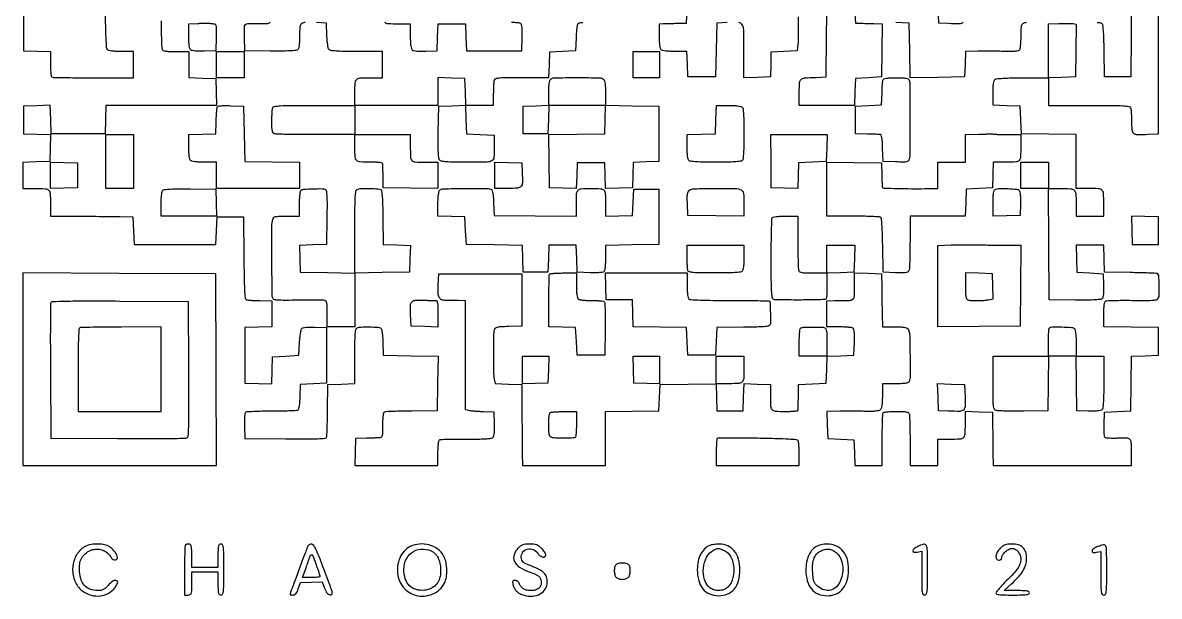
# Model space of a CAD drawing. Extents: x 156 to 936, y 100 to 969.
# Drawn here: x 156 to 936, y 100 to 494 of the extents above; entities that cross this region are included whole.
import ezdxf

# ---------------------------------------------------------------- set-up
doc = ezdxf.new("R2010")
doc.units = 0

msp = doc.modelspace()

# ---------------------------------------------------------------- linework, layer by layer
for points in [[(156.5, 522), (156.5, 474.5), (165.75, 474.212474), (175, 473.924948), (175, 465.521491, 0.009604), (175.062605, 462.262509, 0.014492), (175.253821, 459.42968, 0.009196), (175.520831, 457.113441, 0.224686), (175.864071, 456.584009, 0.135155), (177.115749, 456.217443, 0.000508), (192.344101, 455.986017, 0.002905), (208.009074, 455.854885, 0.003154), (223.25, 455.912004), (232, 456), (232, 465), (232, 474), (223.622445, 474, -0.009745), (219.773042, 474.07503, -0.025165), (217.005991, 474.322778, -0.032817), (215.079654, 474.723757, -0.152986), (214.138821, 475.332731, -0.158542), (213.609532, 476.664635, -0.004022), (213.243741, 483.219686, -0.006881), (212.948047, 491.928802, -0.002616), (212.766376, 504.082731)], [(251, 495.081787, 0.003154), (251.044039, 488.101301, 0.004625), (251.178303, 481.9624, 0.002287), (251.364071, 476.759931, 0.081716), (251.606989, 475.581787, 0.192406), (252.346128, 474.782907, 0.06988), (253.845898, 474.311531, 0.034532), (256.428287, 474.062976, 0.00673), (261.106989, 474), (270, 474), (270, 465.037526), (270, 456.075052), (279.25, 455.787526), (288.5, 455.5), (288.787526, 446.25), (289.075052, 437), (251.073738, 437), (213.072424, 437), (212.786212, 427.25), (212.5, 417.5), (194, 417.5), (175.5, 417.5), (175.213341, 427.287041), (174.926682, 437.074081), (165.713341, 436.787041), (156.5, 436.5), (156.5, 427), (156.5, 417.5), (165.787023, 417.211984), (175.074046, 416.923969), (174.787023, 407.711984), (174.5, 398.5), (165.25, 398.212474), (156, 397.924948), (156, 388.962474), (156, 380), (163.918213, 380, -0.01141), (171.400012, 379.829247, -0.175208), (173.747254, 378.85745, -0.195511), (174.800362, 376.650479, -0.014768), (175, 369.893011), (175, 361), (194.25, 360.948134, -0.000795), (202.280046, 360.913734, -0.000744), (210.489063, 360.853302, -0.00074), (217.775528, 360.778035, -0.00255), (222.5, 360.698134), (231.5, 360.5), (232, 351), (232.5, 341.5), (260.5, 341.5), (288.5, 341.5), (289, 351), (289.5, 360.5), (298.5, 360.5), (307.5, 360.5), (307.766172, 332.549022, 0.002117), (307.953819, 318.908389, 0.008542), (308.245722, 310.588705, 0.006373), (308.615675, 304.896394, 0.236059), (309.266172, 303.814335, 0.111937), (310.132636, 303.504961, 0.008987), (312.561001, 303.256342, 0.011782), (315.500135, 303.078339, 0.008768), (318.75, 303.015313), (327, 303), (327, 294.037526), (327, 285.075052), (317.75, 284.787526), (308.5, 284.5), (308.5, 265.5), (308.5, 246.5), (317.711984, 246.212977), (326.923969, 245.925954), (327.211984, 255.212977), (327.5, 264.5), (336.5, 265), (345.5, 265.5), (346, 274.204417, -0.010967), (346.271312, 277.618011, -0.015042), (346.674739, 280.672229, -0.01172), (347.140547, 283.163406, -0.145803), (347.594857, 283.999274, -0.155444), (348.454858, 284.441502, -0.019595), (350.55462, 284.710369, -0.019943), (353.29015, 284.842568, -0.011423), (356.594857, 284.794857), (364.5, 284.5), (364.5, 265.5), (364.5, 246.5), (355.5, 246), (346.5, 245.5), (346.206033, 237.031844, -0.010854), (346.007866, 233.522503, -0.020045), (345.671001, 230.685861, -0.018578), (345.246784, 228.542976, -0.198713), (344.738557, 227.83842, -0.126665), (343.804599, 227.547887, -0.002684), (338.944338, 227.332767, -0.006036), (333.224237, 227.179475, -0.004011), (326.66146, 227.135511, 0.005101), (320.116327, 227.077396, 0.007835), (314.452488, 226.880491, 0.003381), (309.653832, 226.605789, 0.182345), (308.835956, 226.235956, 0.170195), (308.484681, 225.505477, 0.010941), (308.270916, 223.115291, 0.014993), (308.161835, 220.194781, 0.010547), (308.207021, 216.907021), (308.5, 208.5), (336.275298, 208.234137, 0.001899), (350.414274, 208.15251, 0.009337), (358.393388, 208.285769, 0.007983), (363.613872, 208.554025, 0.292771), (364.533213, 209.234137, 0.080016), (364.73352, 210.199682, 0.001565), (364.945175, 215.268778, 0.003714), (365.130182, 221.202065, 0.002478), (365.257916, 228), (365.5, 245.5), (374.75, 245.787526), (384, 246.075052), (384, 264.930537, -0.002395), (384.050808, 275.536941, -0.017881), (384.27902, 280.567067, -0.035202), (384.708986, 283.383948, -0.250699), (385.581787, 284.393011, -0.084331), (388.174013, 284.913472, -0.010436), (393.955404, 284.965551, -0.008326), (399.817018, 284.798355, -0.130987), (401.707902, 284.201688, -0.195149), (402.24575, 283.447011, -0.020215), (402.673305, 281.262875, -0.020298), (403.008289, 278.292364, -0.009786), (403.207902, 274.467001), (403.5, 265.5), (422.271984, 265.227854), (441.043968, 264.955708), (440.771984, 246.227854), (440.5, 227.5), (423.065056, 227.286019, 0.002611), (416.288609, 227.167451, 0.003897), (410.365328, 226.986659, 0.001701), (405.313702, 226.775835, 0.080497), (404.315056, 226.567404, 0.228086), (403.693309, 225.907835, 0.04074), (403.303323, 224.211364, 0.027777), (403.067507, 221.568191, 0.008361), (403, 217.531385, -0.005671), (402.945189, 212.699246, -0.044327), (402.695579, 210.465437, -0.124442), (402.162373, 209.354499, -0.206499), (401.25, 208.892853, -0.007612), (400.176034, 208.843495, -0.00092), (397.810938, 208.775217, -0.001094), (394.999905, 208.705396, -0.0009), (392, 208.642853), (384.5, 208.5), (384.212474, 199.25), (383.924948, 190), (412.462474, 190), (441, 190), (441, 198.440983, -0.01124), (441.073738, 201.720885, -0.016662), (441.298545, 204.586938, -0.011837), (441.614342, 206.907221, -0.217924), (442.016324, 207.510089, -0.12975), (442.840571, 207.761015, -0.002012), (447.829384, 207.927881, -0.005212), (453.657003, 208.038557, -0.003408), (460.378284, 208.050315, 0.00322), (469.418125, 208.062715, 0.016046), (474.487837, 208.265106, 0.024327), (477.621814, 208.645013, 0.179077), (478.905731, 209.386412, 0.125366), (479.399809, 210.426995, 0.024591), (479.70085, 212.493046, 0.021798), (479.843489, 215.237405, 0.011443), (479.793771, 218.655204), (479.5, 226.5), (472, 226.75303, -0.005309), (468.963619, 226.887761, -0.005938), (466.042188, 227.083314, -0.005498), (463.559305, 227.306654, -0.031195), (462.25, 227.522082), (460, 228.038104), (460, 265.519052), (460, 303), (454.75, 303.113289, 0.001624), (452.505789, 303.154426, 0.001324), (450.10332, 303.184297, 0.001337), (447.891556, 303.200022, 0.003506), (446.303857, 303.195932, -0.086502), (443.473578, 303.661356, -0.197961), (441.886616, 305.07138, -0.106152), (441.186245, 307.908908, -0.016978), (441.206229, 313.655204), (441.5, 321.5), (470, 321.5), (498.5, 321.5), (498.5, 303.5), (498.5, 285.5), (489.357189, 285.213893, 0.005038), (483.815485, 284.98456, 0.050018), (481.517376, 284.633971, 0.137237), (480.320818, 283.942323, 0.128699), (479.620844, 282.713893, 0.062561), (479.105677, 278.976438, 0.002981), (479.029012, 266.311256, 0.00366), (479.119094, 253.849439, 0.045744), (479.617807, 249.160967), (480.235613, 246.071934), (489.367807, 245.785967), (498.5, 245.5), (498.627045, 226, 0.000315), (498.684708, 217.929298, 0.000309), (498.752888, 209.804688, 0.000303), (498.821427, 202.677066, 0.00117), (498.877045, 198.25), (499, 190), (527.5, 190), (556, 190), (556, 208.477441), (556, 226.954883), (574.25, 227.227441), (592.5, 227.5), (593, 236.5), (593.5, 245.5), (612.71219, 245.77146), (631.92438, 246.042921), (632.21219, 236.77146), (632.5, 227.5), (641.5, 227.5), (650.5, 227.5), (650.788016, 236.787023), (651.076031, 246.074046), (660.166766, 245.787023), (669.257501, 245.5), (669.198973, 238.5, 0.010719), (669.30068, 230.722264, 0.170815), (670.247149, 228.302723, 0.201725), (672.442272, 227.211191, 0.015837), (679.108408, 227, 0.007905), (682.525121, 227.054022, 0.01288), (685.42007, 227.220312, 0.006525), (687.79793, 227.449741, 0.341807), (688.108852, 227.75, 0.027707), (688.157505, 228.296886, 0.000705), (688.236686, 230.776562, 0.001502), (688.316809, 233.688624, 0.001024), (688.391175, 237), (688.564646, 245.5), (698.032323, 246), (707.5, 246.5), (707.787036, 255.712964), (708.074071, 264.925929), (717.287036, 265.212964), (726.5, 265.5), (726.791346, 274.41543, 0.007874), (726.863419, 278.674656, 0.025891), (726.721257, 281.481964, 0.03736), (726.391596, 283.324421, 0.190691), (725.791346, 284.150117, 0.110447), (724.89348, 284.473134, 0.009524), (722.455895, 284.733216, 0.01219), (719.503986, 284.919039, 0.009158), (716.25, 284.984687), (708, 285), (708, 294), (708, 303), (713.25, 303.115154, -0.004055), (715.396242, 303.144819, -0.004284), (717.503703, 303.138799, -0.004097), (719.319542, 303.10317, -0.019369), (720.35835, 303.03394, 0.033856), (721.24036, 303.000768, 0.016166), (722.373356, 303.071583, 0.015943), (723.556769, 303.22225, 0.02185), (724.60835, 303.437838, 0.108008), (725.964325, 304.111489, 0.164158), (726.667061, 305.209992, 0.056476), (726.948513, 307.348299, 0.00451), (727, 313.056578), (727, 322.075052), (736.25, 321.787526), (745.5, 321.5), (745.602858, 312, 0.000442), (745.652897, 307.727315, 0.000276), (745.718724, 302.720312, 0.000277), (745.789069, 297.784507, 0.000503), (745.852858, 293.75), (746, 285), (754.464816, 285, -0.006724), (759.241493, 284.935765, -0.043519), (761.632503, 284.6623, -0.095437), (763.034129, 284.084258, -0.125133), (763.964816, 283.065741, -0.117741), (764.730366, 280.152753, -0.002631), (764.983068, 265.571917, -0.003189), (765.064833, 251.200791, -0.091686), (764.393011, 247.581787, -0.192406), (763.653872, 246.782907, -0.06988), (762.154102, 246.311531, -0.034532), (759.571713, 246.062976, -0.00673), (754.893011, 246), (746, 246), (746, 237.622445, -0.009118), (745.925814, 233.55486, -0.028987), (745.669476, 230.848389, -0.043883), (745.226656, 229.03965, -0.13844), (744.52542, 228.021097, -0.125079), (743.410811, 227.491098, -0.024523), (741.197251, 227.165701, -0.020936), (738.185347, 226.999712, -0.00977), (734.27542, 227.024538, 0.00317), (730.27973, 227.102654, 0.001859), (725.496444, 227.148043, 0.001859), (720.711996, 227.157863, 0.003165), (716.712474, 227.125886), (707.924948, 227), (708.212474, 217.75), (708.5, 208.5), (717.5, 208), (726.5, 207.5), (726.788933, 198.75), (727.077866, 190), (736.529764, 190), (745.981663, 190), (745.947726, 207.525746, -0.003218), (745.97827, 214.313146, -0.004942), (746.100632, 220.189491, -0.001823), (746.273888, 225.231506, -0.129613), (746.515912, 226.025746, -0.219271), (747.097532, 226.411403, -0.011302), (749.389271, 226.713813, -0.016237), (752.214953, 226.929333, -0.010914), (755.452028, 227, -0.007423), (759.800466, 226.935436, -0.036368), (762.244038, 226.684342, -0.072461), (763.674748, 226.210582, -0.187126), (764.393011, 225.418213, -0.081068), (764.635609, 224.249238, -0.002511), (764.821697, 219.33135, -0.00486), (764.955941, 213.515351, -0.003339), (765, 206.918213), (765, 190), (774.5, 190), (784, 190), (784, 199), (784, 208), (791.918213, 208, 0.011435), (799.402343, 208.171189, 0.175657), (801.748828, 209.14535, 0.195156), (802.801097, 211.357166, 0.014649), (803, 218.144515), (803, 227.075052), (812.25, 226.787526), (821.5, 226.5), (821.670976, 217, -0.000662), (821.742218, 212.72731, -0.000413), (821.814941, 207.720313, -0.000414), (821.878466, 202.784501, -0.000753), (821.920976, 198.75), (822, 190), (869.5, 190), (917, 190), (917, 198.932612, 0.013312), (916.820991, 205.655161, 0.192191), (915.83904, 207.779442, 0.189463), (913.657907, 208.659641, 0.012879), (906.845865, 208.546013, -0.010428), (904.214303, 208.489212, -0.013687), (901.811812, 208.553243, -0.011181), (899.828441, 208.705026, -0.114201), (899.052767, 208.967388, -0.209161), (898.557929, 209.683223, -0.024997), (898.278189, 211.63321, -0.022454), (898.147376, 214.379252, -0.00938), (898.206902, 218.085653), (898.5, 226.5), (907.5, 227), (916.5, 227.5), (916.771928, 246.212764), (917.043857, 264.925529), (926.271928, 265.212764), (935.5, 265.5), (935.5, 275), (935.5, 284.5), (916.75, 284.772065), (898, 285.044131), (898, 293.463048, -0.009591), (898.072511, 297.243008, -0.024125), (898.310724, 299.986799, -0.029245), (898.685038, 301.898892, -0.190398), (899.25, 302.676883, -0.131789), (900.240737, 302.988087, -0.003161), (905.105597, 303.163126, -0.006708), (910.850878, 303.256369, -0.004482), (917.428629, 303.21591, 0.003501), (925.817886, 303.14785, 0.014559), (930.875659, 303.289527, 0.017185), (934.155668, 303.590443, 0.223462), (935.163316, 304.23001, 0.13444), (935.975601, 306.872136, 0.013715), (935.99913, 313.483844, 0.00965), (935.70734, 320.238799, 0.293644), (934.75, 321.541661, 0.080521), (933.794984, 321.740397, 0.001541), (928.726562, 321.950297, 0.003692), (922.796823, 322.13372, 0.00246), (916, 322.260276), (898.5, 322.5), (898.212474, 331.75), (897.924948, 341), (888.424948, 341), (878.924948, 341), (879.212474, 331.75), (879.5, 322.5), (888.5, 322), (897.5, 321.5), (897.793771, 313.655204, -0.012234), (897.834971, 310.477121, -0.017966), (897.702493, 307.686197, -0.016343), (897.442527, 305.456002, -0.136844), (897.032052, 304.538621, -0.191197), (895.864891, 303.900638, -0.015422), (892.312958, 303.57451, -0.013522), (886.932371, 303.393251, -0.00348), (878.238281, 303.3961), (860.5, 303.525366), (860.238117, 341.762683), (859.976235, 380), (867.238117, 379.986345, -0.0109), (875.148883, 379.798988, -0.167592), (877.647862, 378.807882, -0.201161), (878.776198, 376.553765, -0.016771), (879, 369.883369), (879, 361), (888.5, 361), (898, 361), (898, 369.893011, 0.014768), (897.800362, 376.650479, 0.195511), (896.747254, 378.85745, 0.175208), (894.400012, 379.829247, 0.01141), (886.918213, 380), (879, 380), (879, 398.477935), (879, 416.955869), (860.25, 417.227935), (841.5, 417.5), (841, 427), (840.5, 436.5), (831.25, 436.787526), (822, 437.075052), (822, 445.415081, -0.010016), (822.075376, 449.177571, -0.024119), (822.320932, 451.951594, -0.029814), (822.710725, 453.91347, -0.156851), (823.29312, 454.828305, -0.153381), (824.460941, 455.30607, -0.006625), (828.930722, 455.622579, -0.009608), (834.747176, 455.845037, -0.004479), (842.29312, 455.920912), (860, 455.940325), (860, 446.470163), (860, 437), (887.893011, 437, -0.001482), (903.897163, 436.952559, -0.01238), (911.135087, 436.730382, -0.020733), (915.2442, 436.33094, -0.273), (916.393011, 435.418213, -0.068387), (916.63106, 434.400823, -0.007337), (916.821697, 431.980697, -0.008918), (916.955613, 429.077827, -0.007066), (917, 425.937265, 0.021864), (917.257441, 420.052759, 0.211695), (918.437447, 417.916553, 0.162596), (920.98911, 417.052442, 0.011811), (928.520917, 417.199088), (935.5, 417.5), (935.5, 465), (935.5, 512.5)], [(727, 503), (727.5, 493.5), (731, 493.378104, 0.001394), (732.737105, 493.322455, 0.000534), (735.153127, 493.254385, 0.000529), (737.775697, 493.186078, 0.000651), (740.223412, 493.128104), (745.946823, 493), (745.723412, 474.75), (745.5, 456.5), (736.5, 456), (727.5, 455.5), (727.212474, 446.25), (726.924948, 437), (707.962474, 437), (689, 437), (689, 445.980948, -0.014075), (689.189349, 452.706186, -0.199016), (690.214245, 454.832254, -0.165509), (692.52461, 455.810854, -0.009074), (700.5, 456.245668), (707.5, 456.5), (707.765511, 484.713601), (708.031023, 512.927202)], [(917.031273, 513.074638), (916.765637, 484.787319), (916.5, 456.5), (907.5, 456.5), (898.5, 456.5), (898.226088, 474.455762, 0.003691), (898.034694, 482.909881, 0.01247), (897.731244, 488.426015, 0.01141), (897.339909, 492.222567, 0.223435), (896.726088, 493.190449, 0.11214), (895.863889, 493.497985, 0.008914), (893.436726, 493.745063, 0.011727)], [(639.479083, 493.800912), (632.5, 493.5), (632, 475), (631.5, 456.5), (622, 456.5), (612.5, 456.5), (612.211067, 465.25), (611.922134, 474), (603.661067, 474, -0.011162), (600.1518, 474.078348, -0.020382), (597.298426, 474.32263, -0.021133), (595.13795, 474.68998, -0.144676), (594.2, 475.2, -0.144849), (593.689458, 476.139671, -0.021091), (593.322289, 478.306878, -0.020332), (593.07823, 481.171507, -0.011084), (593, 484.7), (593, 493), (595.75, 493.09961, -0.001823), (597.225716, 493.147676, -0.000473), (599.601562, 493.214137, -0.000481), (602.309766, 493.284724, -0.000491), (605, 493.34961), (611.5, 493.5), (612, 502.773664, 0.007124)], [(784, 503.100598), (784.5, 493.701196), (791.5, 493.317762, 0.012781), (799.062117, 493.09718, 0.17872), (801.578089, 494.015879, 0.195628)], [(349.939407, 493.94543, 0.168764), (347.408279, 493.051937, 0.207706), (346.243617, 490.855132, 0.019477), (346, 484.603393, -0.009899), (345.924772, 480.803825, -0.024538), (345.67835, 478.031672, -0.031015), (345.284089, 476.084066, -0.155313), (344.690913, 475.158444, -0.154677), (343.484768, 474.668561, -0.008096), (339.266298, 474.403766, -0.010385), (333.601155, 474.257989, -0.004306), (325.940913, 474.285999), (308.5, 474.5), (308.212474, 483.75, -0.007535), (308.100599, 490.739369, -0.19776), (308.799334, 492.441426, -0.197259), (310.494396, 493.160588, -0.007491), (317.5, 493.137831, 0.014856), (323.658009, 493.208523, 0.178342), (325.814835, 494.105607, 0.190775)], [(540.537188, 493.748365, 0.008896), (538.141877, 493.50481, 0.112225), (537.292098, 493.201688, 0.195149), (536.75425, 492.447011, 0.020215), (536.326695, 490.262875, 0.020298), (535.991711, 487.292364, 0.009786), (535.792098, 483.467001), (535.5, 474.5), (526.5, 474), (517.5, 473.5), (517.211067, 464.75), (516.922134, 456), (498.568056, 456, 0.002479), (488.26085, 455.948904, 0.018331), (483.353382, 455.720187, 0.036365), (480.606033, 455.288289, 0.248897), (479.606989, 454.418213, 0.06844), (479.368926, 453.400281, 0.007317), (479.178303, 450.9751, 0.008902), (479.044385, 448.066073, 0.00705), (479, 444.918213), (479, 437), (469.463788, 437), (459.927576, 437), (460.213788, 427.25), (460.5, 417.5), (470, 417), (479.5, 416.5), (479.584853, 409, -0.017711), (479.39885, 401.285155, -0.249148), (478.002687, 398.997071, -0.130494), (474.850121, 398.107435, -0.00388), (461.005813, 398, -0.00327), (451.941259, 398.059278, -0.014958), (446.680948, 398.285568, -0.020542), (443.357296, 398.666058, -0.182747), (442.098885, 399.380851, -0.152679), (441.563175, 400.6852, -0.010349), (441.295292, 404.738818, -0.011229), (441.165237, 410.433748, -0.003921), (441.226441, 418.630851), (441.5, 436.5), (450.787023, 436.788016), (460.074046, 437.076031), (459.787023, 446.288016), (459.5, 455.5), (450.25, 455.787526), (441, 456.075052), (441, 446.537526), (441, 437), (412.5, 437), (384, 437), (384, 427), (384, 417), (403, 417), (422, 417), (422, 409.081787, 0.01141), (422.170753, 401.599988, 0.175208), (423.14255, 399.252746, 0.195511), (425.349521, 398.199638, 0.014768), (432.106989, 398), (441, 398), (441, 388.977935), (441, 379.955869), (422.25, 380.227935), (403.5, 380.5), (403.340641, 388, 0.000788), (403.272992, 390.96373, 0.001041), (403.201468, 393.664062, 0.000746), (403.13341, 395.927741, 0.01021), (403.090641, 396.75, 0.297755), (402.645444, 397.334198, 0.046533), (401.169427, 397.707672, 0.029967), (398.778253, 397.935309, 0.00875), (395.081787, 398, -0.01141), (387.599988, 398.170753, -0.175208), (385.252746, 399.14255, -0.195511), (384.199638, 401.349521, -0.014768), (384, 408.106989), (384, 417), (376.75, 417.038368, 0.001357), (372.741469, 417.048706, 0.000301), (365.879611, 417.043657, 0.000313), (357.95115, 417.028098, 0.000301), (349.925272, 417.002495, -0.003089), (342.30316, 417.020677, -0.004547), (335.608509, 417.138903, -0.002196), (329.928186, 417.315869, -0.082907), (328.675272, 417.571116, -0.16853), (327.829002, 418.284395, -0.085437), (327.324192, 419.601173, -0.041071), (327.065283, 421.871899, -0.007859), (327, 426.025201, -0.007144), (327.044392, 429.132076, -0.00899), (327.178303, 432.006528, -0.007433), (327.369005, 434.403342, -0.068141), (327.606989, 435.418213, -0.273), (328.7558, 436.33094, -0.020733), (332.864913, 436.730382, -0.01238), (340.102837, 436.952559, -0.001482), (356.106989, 437), (384, 437), (384, 445.893011, -0.014768), (384.199638, 452.650479, -0.195511), (385.252746, 454.85745, -0.175208), (387.599988, 455.829247, -0.01141), (395.081787, 456), (403, 456), (403, 465), (403, 474), (385.122445, 474, -0.003447), (376.313492, 474.060736, -0.013669), (370.905709, 474.283262, -0.016001), (367.357244, 474.640953, -0.188592), (366.166121, 475.299836, -0.126595), (365.728174, 476.227989, -0.012295), (365.317974, 478.700081, -0.014976), (364.984907, 481.718637, -0.011302), (364.793676, 485.049836), (364.5, 493.5), (357.520917, 493.800912, 0.012016)], [(404.232644, 494.179831, 0.18106), (406.570915, 493.176663, 0.011759), (414.081787, 493), (422, 493), (422, 484.622445, 0.009406), (422.0746, 480.657348, 0.027148), (422.326735, 477.921657, 0.03848), (422.748928, 476.060853, 0.145524), (423.405204, 475.078674, 0.126804), (424.431833, 474.594776, 0.023545), (426.514748, 474.298867, 0.021342), (429.264652, 474.157498, 0.01153), (432.655204, 474.206229), (440.5, 474.5), (440.787526, 483.75), (441.075052, 493), (450.5, 493), (459.924948, 493), (460.212474, 483.75), (460.5, 474.5), (479.5, 474.5), (498.5, 474.5), (498.791346, 483.41543, 0.007874), (498.863419, 487.674656, 0.025891), (498.721257, 490.481964, 0.03736), (498.391596, 492.324421, 0.190691), (497.791346, 493.150117, 0.110447), (496.89348, 493.473134, 0.009524), (494.455895, 493.733216, 0.01219), (491.503986, 493.919039, 0.009158)], [(688.2011, 497.75, -0.003455), (688.278899, 491.618029, -0.004056), (688.265323, 485.804688, -0.003579), (688.17888, 480.894746, -0.024904), (688, 478.5), (687.5, 474.5), (678.5, 474), (669.5, 473.5), (669.369007, 465), (669.238015, 456.5), (660.119007, 456.212474), (651, 455.924948), (651, 474.443422, 0.004224), (650.877633, 488.929056, 0.130728), (649.902788, 492.359495, 0.254657), (647.427798, 493.827058, 0.019903)], [(844.663534, 493.837956, 0.165333), (842.290214, 492.914255, 0.202648), (841.212905, 490.804148, 0.017574), (840.984687, 484.643011, -0.009789), (840.915617, 481.424649, -0.012833), (840.719632, 478.490698, -0.01038), (840.444512, 476.069058, -0.108124), (840.103876, 475.133834, -0.184333), (839.228852, 474.480275, -0.042456), (837.388629, 474.122389, -0.026789), (834.497514, 473.967112, -0.007081), (829.869189, 474.032231, 0.003365), (825.649622, 474.122963, 0.002086), (820.693323, 474.175486, 0.002092), (815.799499, 474.186452, 0.003773), (811.788933, 474.148396), (803.077866, 474), (802.788933, 465.25), (802.5, 456.5), (783.772146, 456.228016), (765.044292, 455.956032), (764.772146, 474.728016), (764.5, 493.5), (755.25, 493.787526)]]:
    msp.add_lwpolyline(points, format="xyb")
for points in [[(287.787526, 493.013655, -0.322075), (288.404409, 492.560301, -0.051626), (288.73582, 491.010695, -0.028348), (288.8721, 488.333071, -0.006311), (288.787526, 483.75), (288.5, 474.5), (280.655204, 474.206229, -0.01153), (277.264652, 474.157498, -0.021342), (274.514748, 474.298867, -0.023545), (272.431833, 474.594776, -0.126804), (271.405204, 475.078674, -0.145252), (270.749584, 476.058738, -0.038566), (270.327175, 477.912803, -0.027245), (270.074768, 480.635671, -0.00949), (270, 484.574727), (270, 492.904565), (276.25, 493.278019, -0.006219), (278.789476, 493.398083, -0.006842), (281.251562, 493.450097, -0.006423), (283.354796, 493.438725, -0.034148), (284.5, 493.339391, 0.007791), (285.360036, 493.218886, 0.006217), (286.290711, 493.114972, 0.00629), (287.155002, 493.040302, 0.015751)], [(878.772092, 474.6292), (878.5, 456.5), (869.25, 456.212474), (860, 455.924948), (860, 474.418665), (860, 492.912381), (867.25, 493.20619, -0.005765), (870.192282, 493.291459, -0.006382), (873.037739, 493.304771, -0.00596), (875.4647, 493.256215, -0.032473), (876.772092, 493.1292), (879.044183, 492.7584)], [(554.8, 454.8, -0.144749), (555.31024, 453.861325, -0.021115), (555.677514, 451.698019, -0.020361), (555.921702, 448.839911, -0.011129), (556, 445.322559), (556, 437.045117), (574.25, 436.772559), (592.5, 436.5), (592.5, 417.5), (592.5, 398.5), (583.788373, 398.211627), (575.076746, 397.923254), (574.788373, 389.211627), (574.5, 380.5), (565.289473, 380.212997), (556.078945, 379.925993), (555.789473, 388.712997), (555.5, 397.5), (546, 397.5), (536.5, 397.5), (536.210527, 388.712997), (535.921055, 379.925993), (526.710527, 380.212997), (517.5, 380.5), (517.267104, 398.728467), (517.034208, 416.956934), (536.267104, 417.228467), (555.5, 417.5), (555.786212, 427.25), (556.072424, 437), (536.572424, 437), (517.072424, 437), (516.786212, 427.25), (516.5, 417.5), (508, 417.5), (499.5, 417.5), (499.5, 427), (499.5, 436.5), (508.25, 436.788933), (517, 437.077866), (517, 445.338933, -0.011162), (517.078348, 448.8482, -0.020382), (517.32263, 451.701574, -0.021133), (517.68998, 453.86205, -0.144676), (518.2, 454.8, -0.195036), (520.914981, 455.948392, -0.003731), (536.5, 456.064695, -0.003731), (552.085019, 455.948392, -0.195036)], [(764.393011, 454.418213, -0.091242), (764.95118, 451.426097, -0.000764), (764.973019, 427.655339, -0.001041), (764.910203, 404.317232, -0.06433), (764.360015, 400.21291, -0.110763), (763.69012, 398.933563, -0.165116), (762.616449, 398.289209, -0.057007), (760.549448, 398.083167, -0.004686), (755.123669, 398.21291), (746.5, 398.5), (746.212474, 407.75, 0.007778), (746.015759, 411.965689, 0.024413), (745.701836, 414.78222, 0.031526), (745.289195, 416.603162, 0.320026), (744.712474, 417.055832, 0.004443), (743.900961, 417.085978, 0.000279), (741.506164, 417.152301, 0.000411), (738.652634, 417.22739, 0.000305), (735.5, 417.305832), (727.5, 417.5), (727.5, 427), (727.5, 436.5), (736.5, 437), (745.5, 437.5), (745.769726, 445.5, -0.004694), (745.905777, 448.655284, -0.006263), (746.092081, 451.517187, -0.004511), (746.299299, 453.905307, -0.062379), (746.488341, 454.75, -0.241402), (747.106457, 455.32848, -0.034663), (748.854005, 455.699584, -0.026164), (751.496179, 455.931728, -0.00883), (755.361626, 456, -0.007303), (759.763435, 455.935708, -0.036059), (762.22948, 455.685046, -0.072045), (763.671317, 455.211672, -0.188)], [(308, 417.5), (308.5, 398.5), (327.25, 398.227935), (346, 397.955869), (346, 388.977935), (346, 380), (317.5, 380), (289, 380), (289, 389), (289, 398), (280.7, 398, -0.011084), (277.171507, 398.07823, -0.020332), (274.306878, 398.322289, -0.021091), (272.139671, 398.689458, -0.144849), (271.2, 399.2, -0.144682), (270.689961, 400.138013, -0.021131), (270.322617, 402.298731, -0.02038), (270.078344, 405.152513, -0.011159), (270, 408.662474), (270, 416.924948), (279.25, 417.212474), (288.5, 417.5), (288.768614, 426, -0.004612), (288.905409, 429.349696, -0.006191), (289.094926, 432.381819, -0.004387), (289.306953, 434.912785, -0.063546), (289.502261, 435.789171, -0.240465), (290.150164, 436.39595, -0.043217), (291.82405, 436.725315, -0.027738), (294.494225, 436.865476, -0.007489), (298.733647, 436.789171), (307.5, 436.5)], [(649.8, 435.8, -0.169764), (650.377171, 434.602345, -0.01182), (650.714912, 430.822588, -0.012304), (650.935516, 425.428325, -0.004067), (651, 417.5, -0.004067), (650.935516, 409.571675, -0.012304), (650.714912, 404.177412, -0.01182), (650.377171, 400.397655, -0.169764), (649.8, 399.2, -0.169764), (648.602345, 398.622829, -0.01182), (644.822588, 398.285088, -0.012304), (639.428325, 398.064484, -0.004067), (631.5, 398, -0.004067), (623.571675, 398.064484, -0.012304), (618.177412, 398.285088, -0.01182), (614.397655, 398.622829, -0.169764), (613.2, 399.2, -0.144688), (612.689944, 400.138071, -0.02113), (612.322606, 402.299017, -0.020379), (612.07834, 405.153178, -0.011156), (612, 408.663788), (612, 416.927576), (621.75, 417.213788), (631.5, 417.5), (631.786212, 427.25), (632.072424, 437), (640.336212, 437, -0.011156), (643.846822, 436.92166, -0.020379), (646.700983, 436.677394, -0.02113), (648.861929, 436.310056, -0.144688)], [(832.581787, 417), (841, 417), (841, 409.081787, -0.011383), (840.829699, 401.602433, -0.17474), (839.860357, 399.254392, -0.19588), (837.658416, 398.200408, -0.014894), (830.931944, 398), (822.077866, 398), (821.788933, 389.25), (821.5, 380.5), (812.5, 380), (803.5, 379.5), (803.212474, 370.25), (802.924948, 361), (783.962474, 361), (765, 361), (764.986345, 343.75, -0.003283), (764.936506, 336.975584, -0.004531), (764.796728, 330.895355, -0.002904), (764.603581, 325.795543, -0.054573), (764.360015, 324.21291, -0.110763), (763.69012, 322.933563, -0.165116), (762.616449, 322.289209, -0.057007), (760.549448, 322.083167, -0.004686), (755.123669, 322.21291), (746.5, 322.5), (746.226647, 340.955416, 0.003561), (746.035521, 349.668275, 0.012194), (745.732937, 355.324934, 0.01105), (745.342971, 359.214502, 0.224357), (744.726647, 360.190103, 0.128991), (743.746807, 360.503322, 0.002746), (738.646265, 360.744962, 0.006156), (732.640992, 360.922376, 0.00409), (725.75, 360.984687), (708, 361), (708, 379.522065), (708, 398.044131), (726.75, 397.772065), (745.5, 397.5), (745.617905, 389.215428, 0.004251), (745.690705, 386.013513, 0.006624), (745.813416, 383.256642, 0.002432), (745.961121, 380.899931, 0.186644), (746.117905, 380.563852, 0.186782), (746.913945, 380.231088, 0.000804), (756.40619, 379.993444, 0.004243), (766.086088, 379.84885, 0.005001), (775.25, 379.881396), (784, 380), (784, 389), (784, 398), (793.5, 398), (803, 398), (803, 407.462474), (803, 416.924948), (812.25, 417.245847, -0.003295), (815.890207, 417.348119, -0.004488), (819.174025, 417.389241, -0.003001), (821.926618, 417.382479, -0.05034), (822.831787, 417.283373, 0.04224), (823.721129, 417.171424, 0.002933), (826.245212, 417.083241, 0.004153), (829.260343, 417.020667, 0.003111)], [(498.803406, 391.030853, -0.013722), (498.944038, 383.79139, -0.181839), (498.00018, 381.341703, -0.19682), (495.709015, 380.221892, -0.016486), (488.980948, 380), (480, 380), (480, 389.037526), (480, 398.075052), (489.25, 397.787526), (498.5, 397.5)], [(288.787526, 370.25), (289.075052, 361), (270.037526, 361), (251, 361), (251, 369.3, -0.011407), (251.078226, 372.728278, -0.018854), (251.319235, 375.613788, -0.01784), (251.673275, 377.854462, -0.149348), (252.1493, 378.7493, -0.175216), (253.307694, 379.29251, -0.010239), (257.259152, 379.573934, -0.011548), (262.822126, 379.727117, -0.00394), (270.8993, 379.6993), (288.5, 379.5)], [(363.773242, 379.168287, -0.22551), (364.421453, 378.129269, -0.015567), (364.716059, 374.590319, -0.013547), (364.85183, 369.123633, -0.003141), (364.773242, 359.926619), (364.5, 341.5), (355.212977, 341.211984), (345.925954, 340.923969), (346.212977, 331.711984), (346.5, 322.5), (365.25, 322.227935), (384, 321.955869), (384, 350.370946, -0.00145), (384.047314, 366.687089, -0.012163), (384.269257, 374.052436, -0.020171), (384.66718, 378.237995, -0.273871), (385.581787, 379.393011, -0.084375), (388.186302, 379.915702, -0.010568), (393.965034, 379.965216, -0.008462), (399.821219, 379.792464, -0.130622), (401.726647, 379.190103, -0.224357), (402.342971, 378.214502, -0.01105), (402.732937, 374.324934, -0.012194), (403.035521, 368.668275, -0.003561), (403.226647, 359.955416), (403.5, 341.5), (412.787023, 341.211984), (422.074046, 340.923969), (421.787023, 331.711984), (421.5, 322.5), (402.75, 322.227935), (384, 321.955869), (384, 303.477935), (384, 285), (374.5, 285), (365, 285), (365, 293.883369, 0.005861), (364.94184, 298.845068, 0.040534), (364.688294, 301.263292, 0.100039), (364.162099, 302.562183, 0.186815), (363.25, 303.209359, 0.058427), (361.996854, 303.37448, 0.002133), (357.186693, 303.422691, 0.003873), (351.489713, 303.411354, 0.002706), (345.066403, 303.31404, -0.003602), (336.925472, 303.205287, -0.01493), (332.010697, 303.321806, -0.017879), (328.82702, 303.606917, -0.223648), (327.831716, 304.23805, -0.140719), (327.167505, 306.496656, -0.00068), (327.044789, 330.772002, -0.001329), (327.020551, 354.148105, -0.065146), (327.630286, 358.75, -0.119916), (328.315178, 360.002112, -0.150802), (329.448787, 360.66971, -0.0534), (331.631257, 360.946567, -0.00487), (337.116631, 361), (346, 361), (346, 369.3, -0.011477), (346.074704, 372.554038, -0.015907), (346.30125, 375.463125, -0.012399), (346.621812, 377.835184, -0.157861), (347.025532, 378.625532, -0.180146), (348.848153, 379.459066, -0.010017), (355.19494, 379.792128, -0.011415), (361.491948, 379.852375, -0.13994)], [(477.706033, 379.202843, -0.192561), (478.236162, 378.466763, -0.02067), (478.666992, 376.36687, -0.020911), (479.005667, 373.539342, -0.010674), (479.206033, 369.968156), (479.5, 361.5), (507.75, 361.234427), (536, 360.968853), (536, 369.877438, -0.013719), (536.184412, 376.596995, -0.183115), (537.168258, 378.817424, -0.185773), (539.370389, 379.811764, -0.014194), (546, 380, -0.014213), (552.630811, 379.811474, -0.186033), (554.832614, 378.815743, -0.182901), (555.815977, 376.592383, -0.013655), (556, 369.855485), (556, 360.924948), (565.25, 361.212474), (574.5, 361.5), (575, 370.5), (575.5, 379.5), (584, 379.5), (592.5, 379.5), (592.5, 360.5), (592.5, 341.5), (574.25, 341.227441), (556, 340.954883), (555.984687, 332.727441, -0.009183), (555.919037, 329.482099, -0.012216), (555.733216, 326.537478, -0.009558), (555.473112, 324.105981, -0.110361), (555.150117, 323.208654, -0.190691), (554.324421, 322.608404, -0.03736), (552.481964, 322.278743, -0.025891), (549.674656, 322.136581, -0.007874), (545.41543, 322.208654), (536.5, 322.5), (536.212474, 331.75), (535.924948, 341), (526.5, 341), (517.075052, 341), (516.787526, 331.75), (516.5, 322.5), (508, 322.5), (499.5, 322.5), (499.212758, 331.728538), (498.925516, 340.957075), (479.712758, 341.228538), (460.5, 341.5), (460, 351), (459.5, 360.5), (450.25, 360.787526), (441, 361.075052), (441, 369.337526, -0.011159), (441.078344, 372.847487, -0.02038), (441.322617, 375.701269, -0.021131), (441.689961, 377.861987, -0.144682), (442.2, 378.8, -0.193269), (444.434145, 379.753994, -0.002599), (459.683755, 380.00628, -0.003252), (474.703401, 380.079009, -0.142072)], [(649.065741, 378.964816, -0.125299), (650.084537, 378.033264, -0.095384), (650.662524, 376.629593, -0.043437), (650.935851, 374.233869, -0.006695), (651, 369.443223), (651, 360.956814), (631.75, 361.228407), (612.5, 361.5), (612.203802, 369.479635, -0.007825), (612.110962, 373.806547, -0.040111), (612.2893, 376.199929, -0.077992), (612.768477, 377.694669, -0.118939), (613.644932, 378.729635, -0.152888), (616.806329, 379.805238, -0.00447), (631.080169, 380.027626, -0.005285), (645.168201, 379.972268, -0.119793)], [(839.935416, 378.577819, -0.1281), (840.410087, 377.564064, -0.022604), (840.701371, 375.46517, -0.020925), (840.841596, 372.710212, -0.011611), (840.793771, 369.344796), (840.5, 361.5), (831.25, 361.212474), (822, 360.924948), (822, 369.879141, -0.008127), (822.067237, 374.015767, -0.024891), (822.297654, 376.80991, -0.032693), (822.66629, 378.652925, -0.244095), (823.25, 379.290142, -0.081192), (826.528984, 379.915115, -0.017246), (832.360741, 379.86743, -0.012095), (838.232423, 379.474302, -0.199337)], [(688, 343.081787, 0.003154), (688.044039, 336.101301, 0.004625), (688.178303, 329.9624, 0.002287), (688.364071, 324.759931, 0.081716), (688.606989, 323.581787, 0.196891), (689.364137, 322.777496, 0.067576), (690.926179, 322.308255, 0.033028), (693.632466, 322.061721, 0.006203), (698.606989, 322), (708, 322), (708, 331.5), (708, 341), (717.537526, 341), (727.075052, 341), (726.787526, 331.75), (726.5, 322.5), (717.25, 322.212474), (708, 321.924948), (708, 312.962474, -0.007474), (707.936778, 308.733206, -0.02672), (707.71175, 306.038785, -0.039841), (707.343689, 304.364498, -0.303339), (706.75, 303.87875, -0.021254), (700.146889, 303.520531, -0.003298), (687.053733, 303.453749, -0.000916), (672.791615, 303.501195, -0.126937), (671.157107, 303.931955, -0.244561), (670.383791, 305.11001, -0.012622), (670.027623, 309.791348, -0.010716), (669.806288, 317.353153, -0.001833), (669.746393, 331.73636, -0.002398), (669.791242, 342.175155, -0.003758), (669.940314, 351.150152, -0.001069), (670.145031, 358.94301, -0.132053), (670.425475, 359.879416, -0.207805), (671.112145, 360.356733, -0.018899), (673.218011, 360.696299, -0.020145), (676.028831, 360.926722, -0.010378), (679.559017, 361), (688, 361)], [(651, 332.7, -0.011084), (650.92177, 329.171507, -0.020332), (650.677711, 326.306878, -0.021091), (650.310542, 324.139671, -0.144849), (649.8, 323.2, -0.170757), (648.590883, 322.620179, -0.011367), (644.697868, 322.283912, -0.011967), (639.133877, 322.06403, -0.003891), (630.906989, 322, -0.002598), (620.994183, 322.051501, -0.01896), (616.248473, 322.280927, -0.037978), (613.592366, 322.715407, -0.246394), (612.606989, 323.581787, -0.06844), (612.368926, 324.599719, -0.007317), (612.178303, 327.0249, -0.008902), (612.044385, 329.933927, -0.00705), (612, 333.081787), (612, 341), (631.5, 341), (651, 341)], [(831.765819, 341.037566), (841.031637, 341), (840.765819, 313.25), (840.5, 285.5), (812.25, 285.234427), (784, 284.968853), (784, 312.946901), (784, 340.924948), (793.25, 341.212474, -0.004375), (797.512192, 341.307635, -0.002418), (802.720312, 341.353137, -0.00241), (807.999657, 341.348281, -0.003875), (812.5, 341.287566, 0.001274), (817.00143, 341.203418, 0.000792), (822.284334, 341.126499, 0.000794), (827.497552, 341.067131, 0.001436)], [(536, 313.622445, 0.009732), (536.075015, 309.768631, 0.025239), (536.322923, 307.002743, 0.033024), (536.724671, 305.079037, 0.152713), (537.335388, 304.136616, 0.130065), (538.272219, 303.702369, 0.015728), (540.540812, 303.373615, 0.017641), (543.338014, 303.157295, 0.013046), (546.441336, 303.108224, -0.011091), (549.484817, 303.072002, -0.015518), (552.19891, 302.895023, -0.011805), (554.414819, 302.628377, -0.161901), (555.129739, 302.270261, -0.18676), (555.495273, 301.44315, -0.003175), (555.700037, 296.391845, -0.007581), (555.813708, 290.411034, -0.004779), (555.773792, 283.426208), (555.5, 265.5), (546, 265.5), (536.5, 265.5), (536, 275), (535.5, 284.5), (526.294113, 284.786942), (517.088227, 285.073884), (517.105438, 302.731658, -0.00263), (517.147993, 309.557929, -0.004097), (517.26379, 315.439014, -0.00127), (517.418608, 320.52667, -0.130893), (517.620341, 321.194716, -0.229564), (518.125686, 321.51572, -0.007373), (520.598251, 321.763448, -0.012863), (523.596453, 321.941713, -0.008416), (527.059017, 322), (536, 322)], [(612, 313.622445, 0.010141), (612.075449, 309.90292, 0.023048), (612.318697, 307.102727, 0.02707), (612.69843, 305.094303, 0.160631), (613.258004, 304.200839, 0.161767), (614.487016, 303.721364, 0.003317), (621.182556, 303.42267, 0.006505), (629.809184, 303.207501, 0.002765), (641.369503, 303.133562, -0.001156), (651.689161, 303.100768, -0.001893), (660.432284, 303.019658, -0.000205), (668.232577, 302.914566, -0.195307), (668.554912, 302.778422, -0.187423), (668.838762, 302.133911, -0.001349), (669.088664, 296.131176, -0.00523), (669.246468, 290.585912, -0.022265), (669.158537, 287.272559, -0.226285), (668.426292, 285.982108, -0.119213), (666.671211, 285.296756, -0.028392), (662.773311, 284.99127, -0.001627), (650.75, 284.772559), (632.5, 284.5), (632, 275), (631.5, 265.5), (622, 265.5), (612.5, 265.5), (612, 275), (611.5, 284.5), (593.287229, 284.772415), (575.074458, 285.044829), (574.787229, 294.26652), (574.5, 303.488211), (565.5, 303.494105), (556.5, 303.5), (556.212474, 312.75), (555.924948, 322), (583.962474, 322), (612, 322)], [(803, 313.144515, 0.006687), (803.062877, 308.443624, 0.034414), (803.311272, 305.851928, 0.069706), (803.782488, 304.347501, 0.192751), (804.581787, 303.606989, 0.078039), (806.798187, 303.133083, 0.014165), (811.014952, 303.021077, 0.0162), (815.448713, 303.172638, 0.032719), (818.912002, 303.6324), (822.074004, 304.264801), (821.787002, 312.8824), (821.5, 321.5), (812.25, 321.787526), (803, 322.075052)], [(269.759817, 255.860756, -0.000764), (269.87272, 227.927169, -0.00799), (269.718396, 216.469094, -0.011301), (269.378632, 209.947145, -0.290193), (268.367296, 208.58745, -0.089452), (267.032792, 208.333595, -0.000479), (253.803136, 208.219928, -0.002086), (238.709184, 208.167691, -0.00132), (221.107479, 208.226694), (175.5, 208.5), (175.239372, 254.5, -0.000997), (175.174287, 272.225103, -0.001596), (175.197198, 287.357597, -0.000282), (175.267665, 300.72814, -0.090314), (175.461789, 301.759906, -0.301449), (176.45055, 302.464468, -0.003096), (185.402033, 302.70934, -0.005599), (198.68089, 302.841585, -0.001079), (222.722417, 302.759906), (269.5, 302.5)], [(439.75, 303.040995, -0.318751), (440.346121, 302.587893, -0.041751), (440.714288, 300.943666, -0.026972), (440.937859, 298.252854, -0.007242), (441, 293.962474), (441, 284.924948), (431.75, 285.212474), (422.5, 285.5), (422.173329, 293.753862, -0.019352), (422.168001, 299.969145, -0.195421), (423.211403, 302.281842, -0.183762), (425.607263, 303.287826, -0.016791), (432.187609, 303.290995, 0.000006), (434.69632, 303.207959, 0.000007), (437.012923, 303.131342, 0.000006), (438.955905, 303.067133, 0.00006)], [(195.25, 284.337719, 0.286605), (194.579791, 283.416621, 0.006896), (194.265434, 277.906228, 0.008864), (194.055066, 269.647433, 0.001935), (194, 255.416667), (194, 227), (222.5, 227), (251, 227), (251, 256), (251, 285), (223.75, 284.921053, 0.001717), (213.21496, 284.854351, 0.002675), (204.1375, 284.717133, 0.000767), (196.247198, 284.543529, 0.090243)], [(706.418213, 284.393011, -0.196891), (707.222504, 283.635863, -0.067576), (707.691745, 282.073821, -0.033028), (707.938279, 279.367534, -0.006203), (708, 274.393011), (708, 265), (698.5, 265), (689, 265), (689, 274.416667, -0.007664), (689.066885, 278.779825, -0.023674), (689.296577, 281.718794, -0.030487), (689.663429, 283.66522, -0.23943), (690.25, 284.337719, -0.087965), (692.448695, 284.801874, -0.007288), (698.311475, 284.907393, -0.007415), (704.167873, 284.84057, -0.085248)], [(877.8, 283.8, -0.147006), (878.316915, 282.838945, -0.020534), (878.681818, 280.584848, -0.019692), (878.923212, 277.57572, -0.010168), (879, 273.8), (879, 265), (888.476387, 265), (897.952773, 265), (897.948746, 247.099505, -0.003246), (897.887434, 237.972821, -0.014804), (897.660237, 232.669704, -0.020153), (897.280414, 229.31443, -0.183274), (896.567156, 228.055734, -0.128913), (895.561624, 227.586872, -0.022015), (893.452317, 227.298489, -0.020662), (890.694162, 227.158981, -0.011663), (887.344796, 227.206229), (879.5, 227.5), (879.227935, 246.25), (878.955869, 265), (869.5, 265), (860.044131, 265), (859.772065, 246.25), (859.5, 227.5), (843, 227.265476, -0.003007), (836.515654, 227.212312, -0.004133), (830.685937, 227.247768, -0.002676), (825.794942, 227.344135, -0.048821), (824.25, 227.534528, -0.200765), (822.946332, 228.458251, -0.110476), (822.287249, 230.333206, -0.027885), (822.039399, 234.312071, -0.001614), (822, 246.519052), (822, 265), (841, 265), (860, 265), (860, 274.333333, -0.006664), (860.048313, 277.958217, -0.009979), (860.195833, 281.120833, -0.00536), (860.400449, 283.76298, -0.176136), (860.666667, 284.333333, -0.197627), (862.45253, 285.078242, -0.009016), (869.204595, 284.989878, -0.00945), (875.92503, 284.653458, -0.181061)], [(651, 257.081787, -0.01141), (650.829247, 249.599988, -0.175208), (649.85745, 247.252746, -0.195511), (647.650479, 246.199638, -0.014768), (640.893011, 246), (632, 246), (632, 255.5), (632, 265), (641.5, 265), (651, 265)], [(802.788514, 236.778718, -0.017872), (802.770984, 230.215167, -0.210428), (801.678754, 227.972515, -0.176334), (799.182645, 227.050889, -0.011928), (791.479083, 227.199088), (784.5, 227.5), (784.211971, 236.788029), (783.923942, 246.076058), (793.211971, 245.788029), (802.5, 245.5)], [(536, 218, -0.007452), (535.936713, 213.754101, -0.026565), (535.711623, 211.045961, -0.039379), (535.343787, 209.359598, -0.301805), (534.75, 208.868431, -0.020609), (530.543353, 208.600288, -0.01148), (525.407142, 208.602931, -0.007756), (520.532473, 208.793068, -0.096962), (518.75, 209.244067, -0.148066), (517.858126, 210.050504, -0.086046), (517.33172, 211.407708, -0.041778), (517.066447, 213.707899, -0.007828), (517, 217.95185, -0.00984), (517.070311, 221.524283, -0.02716), (517.305649, 224.029492, -0.035471), (517.679778, 225.711377, -0.228211), (518.25, 226.337719, -0.075375), (519.103532, 226.540327, -0.005317), (521.55625, 226.717133, -0.007419), (524.498917, 226.854035, -0.005521), (527.75, 226.921053), (536, 227)], [(632.652989, 208.319656, 0.175256), (632.392452, 207.76395, 0.005674), (632.191815, 205.26369, 0.010287), (632.047334, 202.265567, 0.006895), (632, 198.833333), (632, 190), (660.5, 190), (689, 190), (688.984687, 197.75, 0.009791), (688.918651, 200.812941, 0.012837), (688.731834, 203.605006, 0.010382), (688.469742, 205.909469, 0.108237), (688.145413, 206.798957, 0.231519), (687.005213, 207.498801, 0.008293), (681.74708, 207.914486, 0.009413), (673.819994, 208.259381, 0.002116), (660.313715, 208.535279, 0.002299), (649.912859, 208.655886, 0.003698), (641.047685, 208.652353, 0.000764), (633.271646, 208.579853, 0.196094)], [(198.24086, 134.005402, 0.131519), (192.748603, 128.246848, 0.106198), (190.307695, 120.025055, 0.104745), (191.446502, 111.430623, 0.124542), (195.975572, 104.641034, 0.095602), (201.411859, 101.352078, 0.0937), (207.721056, 100.291069, 0.097862), (213.755299, 101.610999, 0.115722), (218.426999, 105.095612, 0.050804), (221.033858, 108.922563, 0.396643), (220.53041, 110.82463, 0.306434), (218.229169, 110.737439, 0.045555), (214.564771, 107.5, -0.025334), (212.733398, 105.745359, -0.062255), (211.186429, 104.711821, -0.072052), (209.576491, 104.176888, -0.044263), (207.582263, 104, -0.088012), (202.125782, 104.967967, -0.130106), (198.161957, 107.73778, -0.11558), (195.788152, 112.387923, -0.060538), (195, 118.873615, -0.016804), (195.109711, 122.13712, -0.052648), (195.485745, 124.296526, -0.066175), (196.247559, 126.05044, -0.039417), (197.573696, 127.905213, -0.070398), (200.540136, 130.563811, -0.081118), (203.993302, 132.140318, -0.083854), (207.671778, 132.505979, -0.082069), (211.295839, 131.649751, -0.041404), (212.80048, 130.86921, -0.034756), (214.252088, 129.809079, -0.036144), (215.448309, 128.643274, -0.074762), (216.158279, 127.551961, 0.10489), (217.367318, 125.916315, 0.130291), (219.051585, 125.068975, 0.212592), (220.403013, 125.359781, 0.239396), (221, 126.535183, 0.114329), (220.539006, 128.52492, 0.048805), (219.095714, 130.863896, 0.047122), (217.094474, 133.035573, 0.063785), (214.90116, 134.551112, 0.083901), (211.263366, 135.715751, 0.043821), (206.498401, 135.977335, 0.043842), (201.768428, 135.405216, 0.085086)], [(267.666667, 135.333333, 0.187071), (267.397132, 134.722453, 0.001897), (267.195833, 129.917708, 0.005817), (267.04814, 124.333838, 0.003703), (267, 117.833333), (267, 101), (269.5, 101, 0.093656), (270.948613, 101.273745, 0.227396), (271.671875, 102.05, 0.071364), (271.953338, 103.789706, 0.004478), (272, 109), (272, 117), (281, 117), (290, 117), (290, 109, 0.005351), (290.051385, 104.198839, 0.055952), (290.3125, 102.25, 0.176663), (290.921799, 101.349175, 0.157888), (292, 101, 0.267644), (293.131287, 101.652291, 0.103099), (293.721429, 103.4375, 0.026629), (293.959338, 107.362042, 0.001825), (294, 118.5, 0.001825), (293.959338, 129.637958, 0.026629), (293.721429, 133.5625, 0.103099), (293.131287, 135.347709, 0.267644), (292, 136, 0.157888), (290.921799, 135.650825, 0.176663), (290.3125, 134.75, 0.055952), (290.051385, 132.801161, 0.005351), (290, 128), (290, 120), (281, 120), (272, 120), (272, 128, 0.00578), (271.946521, 132.626003, 0.050582), (271.692708, 134.659091, 0.152044), (271.130553, 135.625052, 0.187649), (270.166667, 136, 0.03271), (269.415909, 135.950834, 0.032464), (268.676042, 135.804167, 0.034257), (268.048627, 135.5899, 0.097261)], [(351.533438, 134.302872, 0.005434), (351.057454, 133.074307, 0.000299), (349.61136, 129.210844, 0.000464), (347.897648, 124.611022, 0.000339), (346.002827, 119.5, -0.000339), (344.082717, 114.320745, -0.000422), (342.291247, 109.510937, -0.000341), (340.780971, 105.47493, -0.00323), (340.121418, 103.75, 0.016103), (339.542874, 102.111707, 0.181377), (339.577819, 101.434925, 0.262077), (340.038197, 101.086591, 0.033789), (341.318096, 101, 0.096998), (342.501731, 101.231801, 0.113609), (343.435674, 101.888771, 0.074055), (344.256229, 103.131208, 0.021719), (345.133139, 105.25), (346.679588, 109.5), (354.11925, 109.788094), (361.558912, 110.076188), (363.117111, 105.788094, 0.024928), (363.966554, 103.769909, 0.060546), (364.835934, 102.411096, 0.083849), (365.801539, 101.575456, 0.100341), (366.930999, 101.168217, 0.217875), (368.151906, 101.523269, 0.282975), (368.49662, 102.6098, 0.027413), (367.562232, 105.639802, 0.000607), (362.236351, 120, 0.003979), (359.081096, 128.273961, 0.022522), (357.168429, 132.587993, 0.042045), (355.705342, 134.993766, 0.202064), (354.360438, 135.802872, 0.07114), (353.442823, 135.803608, 0.086864), (352.627645, 135.538405, 0.090625), (351.976608, 135.024122, 0.085449)], [(422.019933, 134.248446, 0.091474), (417.749093, 131.015053, 0.08434), (414.767461, 126.384239, 0.077354), (413.310383, 120.662785, 0.06103), (413.482752, 114.266452, 0.086875), (415.0714, 109.507093, 0.072983), (418.256295, 105.240038, 0.072888), (422.537483, 102.063252, 0.086216), (427.315081, 100.475459, 0.077822), (433.195635, 100.513568, 0.081271), (438.688633, 102.358282, 0.084875), (443.117685, 105.764049, 0.096233), (445.933388, 110.3151, 0.066549), (446.882027, 114.379898, 0.03896), (446.974614, 119.385922, 0.039133), (446.296432, 124.282908, 0.074184), (444.882114, 127.99596, 0.109102), (440.808644, 132.553445, 0.089517), (434.903006, 135.373605, 0.087268), (428.24378, 135.993787, 0.096384)], [(495.923077, 133.076923, 0.122189), (493.21259, 128.577874, 0.187244), (493.532324, 124.091605, 0.141007), (497.068995, 120.071541, 0.062045), (503.521725, 116.99277, -0.01899), (506.103668, 116.023197, -0.023662), (508.417038, 114.921307, -0.023602), (510.233699, 113.83474, -0.123922), (511.010281, 112.98079, -0.113791), (511.905053, 109.680955, -0.156203), (511.085208, 106.738334, -0.14854), (508.659938, 104.719274, -0.100165), (505.105518, 104, -0.049461), (502.213177, 104.286817, -0.078568), (499.884695, 105.148661, -0.089349), (498.143235, 106.584588, -0.085134), (496.976883, 108.560802, 0.058061), (496.445622, 109.582974, 0.075793), (495.730877, 110.355447, 0.082492), (494.87146, 110.834239, 0.086131), (493.916343, 111, 0.049434), (492.79692, 110.889055, 0.225956), (492.287468, 110.508143, 0.160519), (492.163816, 109.770129, 0.023068), (492.469503, 108.25, 0.060508), (493.467195, 105.642534, 0.078416), (494.999741, 103.596242, 0.073687), (497.169099, 102.03321, 0.046571), (500.066341, 100.861978, 0.088355), (505.947563, 100.183573, 0.113456), (511.154935, 101.722529, 0.129553), (514.700238, 105.166981, 0.136375), (516, 109.843761, 0.076473), (515.454906, 113.386896, 0.115861), (513.869151, 116.056551, 0.082369), (510.817025, 118.327779, 0.024404), (505.5, 120.744289, -0.008917), (501.34495, 122.479568, -0.067668), (499.537615, 123.584115, -0.130261), (498.635576, 124.826425, -0.068128), (498.191233, 126.699525, -0.179505), (499.165804, 130.387445, -0.181419), (502.305316, 132.527385, -0.162198), (506.369342, 132.19237, -0.14779), (509.60236, 129.484123, 0.087925), (511.132085, 127.85988, 0.118916), (512.980432, 127.071348, 0.198306), (514.388264, 127.393591, 0.243193), (515, 128.576923, 0.115959), (514.812648, 129.373898, 0.028583), (514.141346, 130.549279, 0.027718), (513.195777, 131.842082, 0.024625), (512.076923, 133.076923, 0.034195), (510.312711, 134.615022, 0.0755), (508.746639, 135.466418, 0.065802), (506.864647, 135.879026, 0.021106), (504, 136, 0.021106), (501.135353, 135.879026, 0.065802), (499.253361, 135.466418, 0.0755), (497.687289, 134.615022, 0.034195)], [(627.5, 135.045972, 0.097352), (623.949624, 132.687818, 0.079403), (621.249811, 128.999983, 0.069163), (619.565078, 124.166054, 0.049353), (619, 118.455137, 0.062175), (619.94747, 110.865204, 0.109436), (622.776941, 105.244773, 0.124591), (627.40957, 101.806351, 0.095583), (633.610151, 100.549364, 0.099353), (639.757116, 101.722829, 0.124667), (644.413145, 105.151548, 0.109004), (647.285019, 110.793372, 0.063509), (648.25, 118.35989, 0.066972), (647.27595, 125.599328, 0.102301), (644.407987, 131.226042, 0.117722), (639.894411, 134.73743, 0.110536), (634.173275, 135.936614, 0.015176), (632.237406, 135.851552, 0.014606), (630.285274, 135.648841, 0.014698), (628.577076, 135.369537, 0.050225)], [(637.359797, 131.623027, -0.184236), (642.036242, 127.176818, -0.098235), (644.042115, 119.334353, -0.095088), (642.922571, 111.094646, -0.160131), (638.783205, 105.560704, -0.090471), (636.237728, 104.391565, -0.072919), (633.238997, 104.076962, -0.072103), (630.243351, 104.63759, -0.084589), (627.70725, 106.015637, -0.154434), (623.935206, 111.554947, -0.096299), (623.149342, 119.43662, -0.096502), (625.372631, 127.024321, -0.155903), (630.096399, 131.735258, -0.022767), (632.09856, 132.65154, -0.100112), (633.36933, 132.888179, -0.08259), (634.749816, 132.636607, -0.01268)], [(700.419965, 134.114322, 0.085609), (697.481891, 131.545765, 0.069499), (695.317646, 127.958285, 0.059933), (693.988711, 123.410963, 0.040024), (693.529855, 118, 0.067474), (694.481263, 110.731226, 0.106909), (697.358677, 105.175789, 0.120116), (701.986593, 101.724342, 0.100767), (708, 100.5, 0.091739), (713.76054, 101.565898, 0.113386), (718.279253, 104.602816, 0.103178), (721.305609, 109.565363, 0.065568), (722.728573, 116.207362, 0.070098), (722.244791, 124.278371, 0.110468), (719.427275, 130.589602, 0.12576), (714.51356, 134.568553, 0.108032), (708, 135.992524, 0.032595), (705.983197, 135.86091, 0.028147), (703.897258, 135.467066, 0.029083), (701.965057, 134.867162, 0.047135)], [(770.25, 134.254619, 0.046978), (767.748702, 132.701445, 0.216999), (766.961039, 131.238351, 0.405652), (767.705805, 130.361725, 0.078161), (770, 130.5), (773, 131.158911), (773, 116.079455, 0.002207), (773.042022, 106.557237, 0.030768), (773.283158, 103.134932, 0.11903), (773.881934, 101.585666, 0.246054), (775, 101, 0.267644), (776.131287, 101.652291, 0.103099), (776.721429, 103.4375, 0.026629), (776.959338, 107.362042, 0.001825), (777, 118.5, 0.003467), (776.908835, 131.645842, 0.098041), (776.203983, 134.963736, 0.372048), (774.429404, 135.828959, 0.050814)], [(826.923077, 133.076923, 0.06469), (824.88163, 130.425795, 0.10367), (823.985584, 127.725455, 0.180374), (824.460106, 125.812252, 0.247571), (826, 125, 0.071981), (826.861386, 125.124653, 0.12045), (827.490586, 125.490927, 0.123596), (827.869593, 126.098239, 0.078156), (828, 126.92742, -0.163516), (828.61093, 128.745573, -0.054386), (830.566547, 130.815576, -0.054128), (832.995115, 132.466336, -0.122822), (835.134859, 133, -0.136821), (837.201923, 132.423574, -0.083431), (839.136166, 130.759748, -0.078467), (840.521235, 128.43501, -0.095466), (841, 125.95034, -0.076362), (840.487674, 122.615303, -0.06753), (838.990197, 119.432077, -0.044271), (836.120508, 115.757716, -0.013025), (831.098067, 110.656132, 0.009557), (828.378664, 107.93192, 0.01373), (826.085057, 105.409598, 0.009476), (824.293453, 103.245604, 0.169748), (824, 102.406132, 0.321104), (824.51444, 101.687678, 0.051624), (826.294617, 101.280568, 0.0258), (829.50163, 101.055455, 0.004622), (835.5, 101, 0.004301), (841.719975, 101.053509, 0.028132), (844.833333, 101.282609, 0.065619), (846.479566, 101.72187, 0.303591), (847, 102.5, 0.270042), (846.560342, 103.254693, 0.086412), (845.289828, 103.708984, 0.036256), (842.872467, 103.947923, 0.006196), (838.25, 104.011032), (829.5, 104.022063), (834.704944, 108.761032, 0.022997), (839.588174, 113.636057, 0.051707), (842.69752, 117.839087, 0.065936), (844.414046, 121.877308, 0.067665), (845, 126.187296, 0.070959), (844.374838, 130.570206, 0.131376), (842.524933, 133.624256, 0.127368), (839.350686, 135.406282, 0.064636), (834.777054, 136, 0.023184), (832.062791, 135.874075, 0.065989), (830.221472, 135.453596, 0.073453), (828.666121, 134.597964, 0.033968)], [(893.75, 134.267125, 0.048904), (890.98095, 132.800591, 0.201885), (889.952498, 131.256542, 0.427011), (890.640291, 130.288972, 0.08598), (893, 130.35), (896, 130.95), (896, 115.975, 0.002226), (896.042092, 106.522498, 0.030976), (896.283389, 103.121875, 0.119775), (896.882503, 101.582632, 0.245034), (898, 101, 0.267644), (899.131287, 101.652291, 0.103099), (899.721429, 103.4375, 0.026629), (899.959338, 107.362042, 0.001825), (900, 118.5, 0.002775), (899.927747, 131.518326, 0.09183), (899.325901, 134.577615, 0.361326), (897.716261, 135.456849, 0.048993)], [(359.972991, 113.75, -0.371385), (359.735405, 113.453296, -0.014562), (358.247066, 113.220313, -0.019686), (356.33525, 113.053969, -0.011856), (354.059573, 113), (348.119146, 113), (350.454438, 119.75, -0.002441), (353.263315, 127.742386, -0.216279), (354.119969, 128.627891, -0.417392), (354.963002, 128.256603, -0.005596), (357.132138, 122.385923, -0.002521), (358.212302, 119.309807, -0.003712), (359.127349, 116.596177, -0.001757), (359.880042, 114.280688, -0.068804)], [(437.833526, 130.348242, -0.10061), (440.13103, 128.107023, -0.06546), (441.804141, 124.784698, -0.057838), (442.718278, 120.701386, -0.046892), (442.767572, 116.21077, -0.067398), (441.727997, 111.502943, -0.098312), (439.521373, 107.886972, -0.101941), (436.169511, 105.47525, -0.077224), (431.787357, 104.2795, -0.096716), (425.967075, 104.749579, -0.130963), (421.445369, 107.422464, -0.120036), (418.595254, 112.203635, -0.073537), (417.597593, 118.724505, -0.123157), (419.355786, 125.906843, -0.142006), (424.236438, 130.967643, -0.145033), (430.980748, 132.570517, -0.13016)], [(714.751521, 129.750127, -0.100727), (717.287079, 126.19129, -0.069947), (718.648978, 121.430108, -0.065184), (718.695404, 116.126937, -0.064886), (717.376049, 110.981819, -0.0998), (714.576471, 106.704574, -0.134527), (710.591714, 104.397302, -0.138785), (706.083085, 104.480287, -0.109181), (701.805085, 106.882849, -0.035439), (699.98574, 108.756348, -0.087126), (699.025625, 110.409858, -0.062274), (698.515204, 112.610912, -0.01176), (698.185048, 116.730892, -0.035377), (698.264841, 122.318546, -0.076897), (699.275777, 126.476672, -0.098539), (701.277384, 129.476295, -0.092688), (704.314715, 131.559038, -0.065158), (707.11032, 132.381405, -0.082078), (709.804273, 132.36032, -0.081592), (712.360401, 131.472084, -0.063513)], [(563.2, 121.8, 0.147904), (562.268796, 120.061377, 0.05818), (562.044439, 117.325137, 0.05826), (562.455039, 114.623096, 0.153918), (563.503079, 112.997445, 0.064074), (564.258218, 112.518998, 0.033576), (565.297195, 112.116437, 0.032754), (566.434956, 111.841579, 0.042914), (567.5, 111.75, 0.042914), (568.565044, 111.841579, 0.032754), (569.702805, 112.116437, 0.033576), (570.741782, 112.518998, 0.064074), (571.496921, 112.997445, 0.153918), (572.544961, 114.623096, 0.05826), (572.955561, 117.325137, 0.05818), (572.731204, 120.061377, 0.147904), (571.8, 121.8, 0.145505), (570.166026, 122.685055, 0.051905), (567.5, 122.962564, 0.051905), (564.833974, 122.685055, 0.145505)]]:
    msp.add_lwpolyline(points, format="xyb", close=True)
for points in [[(308, 465), (308, 456), (298.5, 456), (289, 456), (289, 465), (289, 474), (298.5, 474), (308, 474)], [(593, 465), (593, 456), (584, 456), (575, 456), (575, 465), (575, 474), (584, 474), (593, 474)], [(232, 398.5), (232, 380), (222.5, 380), (213, 380), (213, 398.5), (213, 417), (222.5, 417), (232, 417)], [(707.787526, 407.75), (707.5, 398.5), (698, 398), (688.5, 397.5), (688.210527, 388.712997), (687.921055, 379.925993), (678.845174, 380.212997), (669.769292, 380.5), (669.621811, 398.75), (669.474329, 417), (688.77469, 417), (708.075052, 417)], [(193.5, 389), (193.5, 380.5), (184.25, 380.212474), (175, 379.924948), (175, 389), (175, 398.075052), (184.25, 397.787526), (193.5, 397.5)], [(860, 389), (860, 380), (850.5, 380), (841, 380), (841, 389), (841, 398), (850.5, 398), (860, 398)], [(917.21333, 351.288011), (917.5, 341.5), (926.5, 341.5), (935.5, 341.5), (935.5, 351), (935.5, 360.5), (926.21333, 360.788011), (916.926659, 361.076022)], [(156, 256.007138), (156, 190), (222.50719, 190), (289.014379, 190), (288.75719, 255.75), (288.5, 321.5), (222.25, 321.757138), (156, 322.014276)], [(516.787526, 255.75), (516.5, 246.5), (507.75, 246.211067), (499, 245.922134), (499, 255.461067), (499, 265), (508.037526, 265), (517.075052, 265)], [(593, 255.461067), (593, 245.922134), (584.25, 246.211067), (575.5, 246.5), (575.212474, 255.75), (574.924948, 265), (583.962474, 265), (593, 265)]]:
    msp.add_lwpolyline(points, close=True)

doc.saveas('drawing.dxf')
